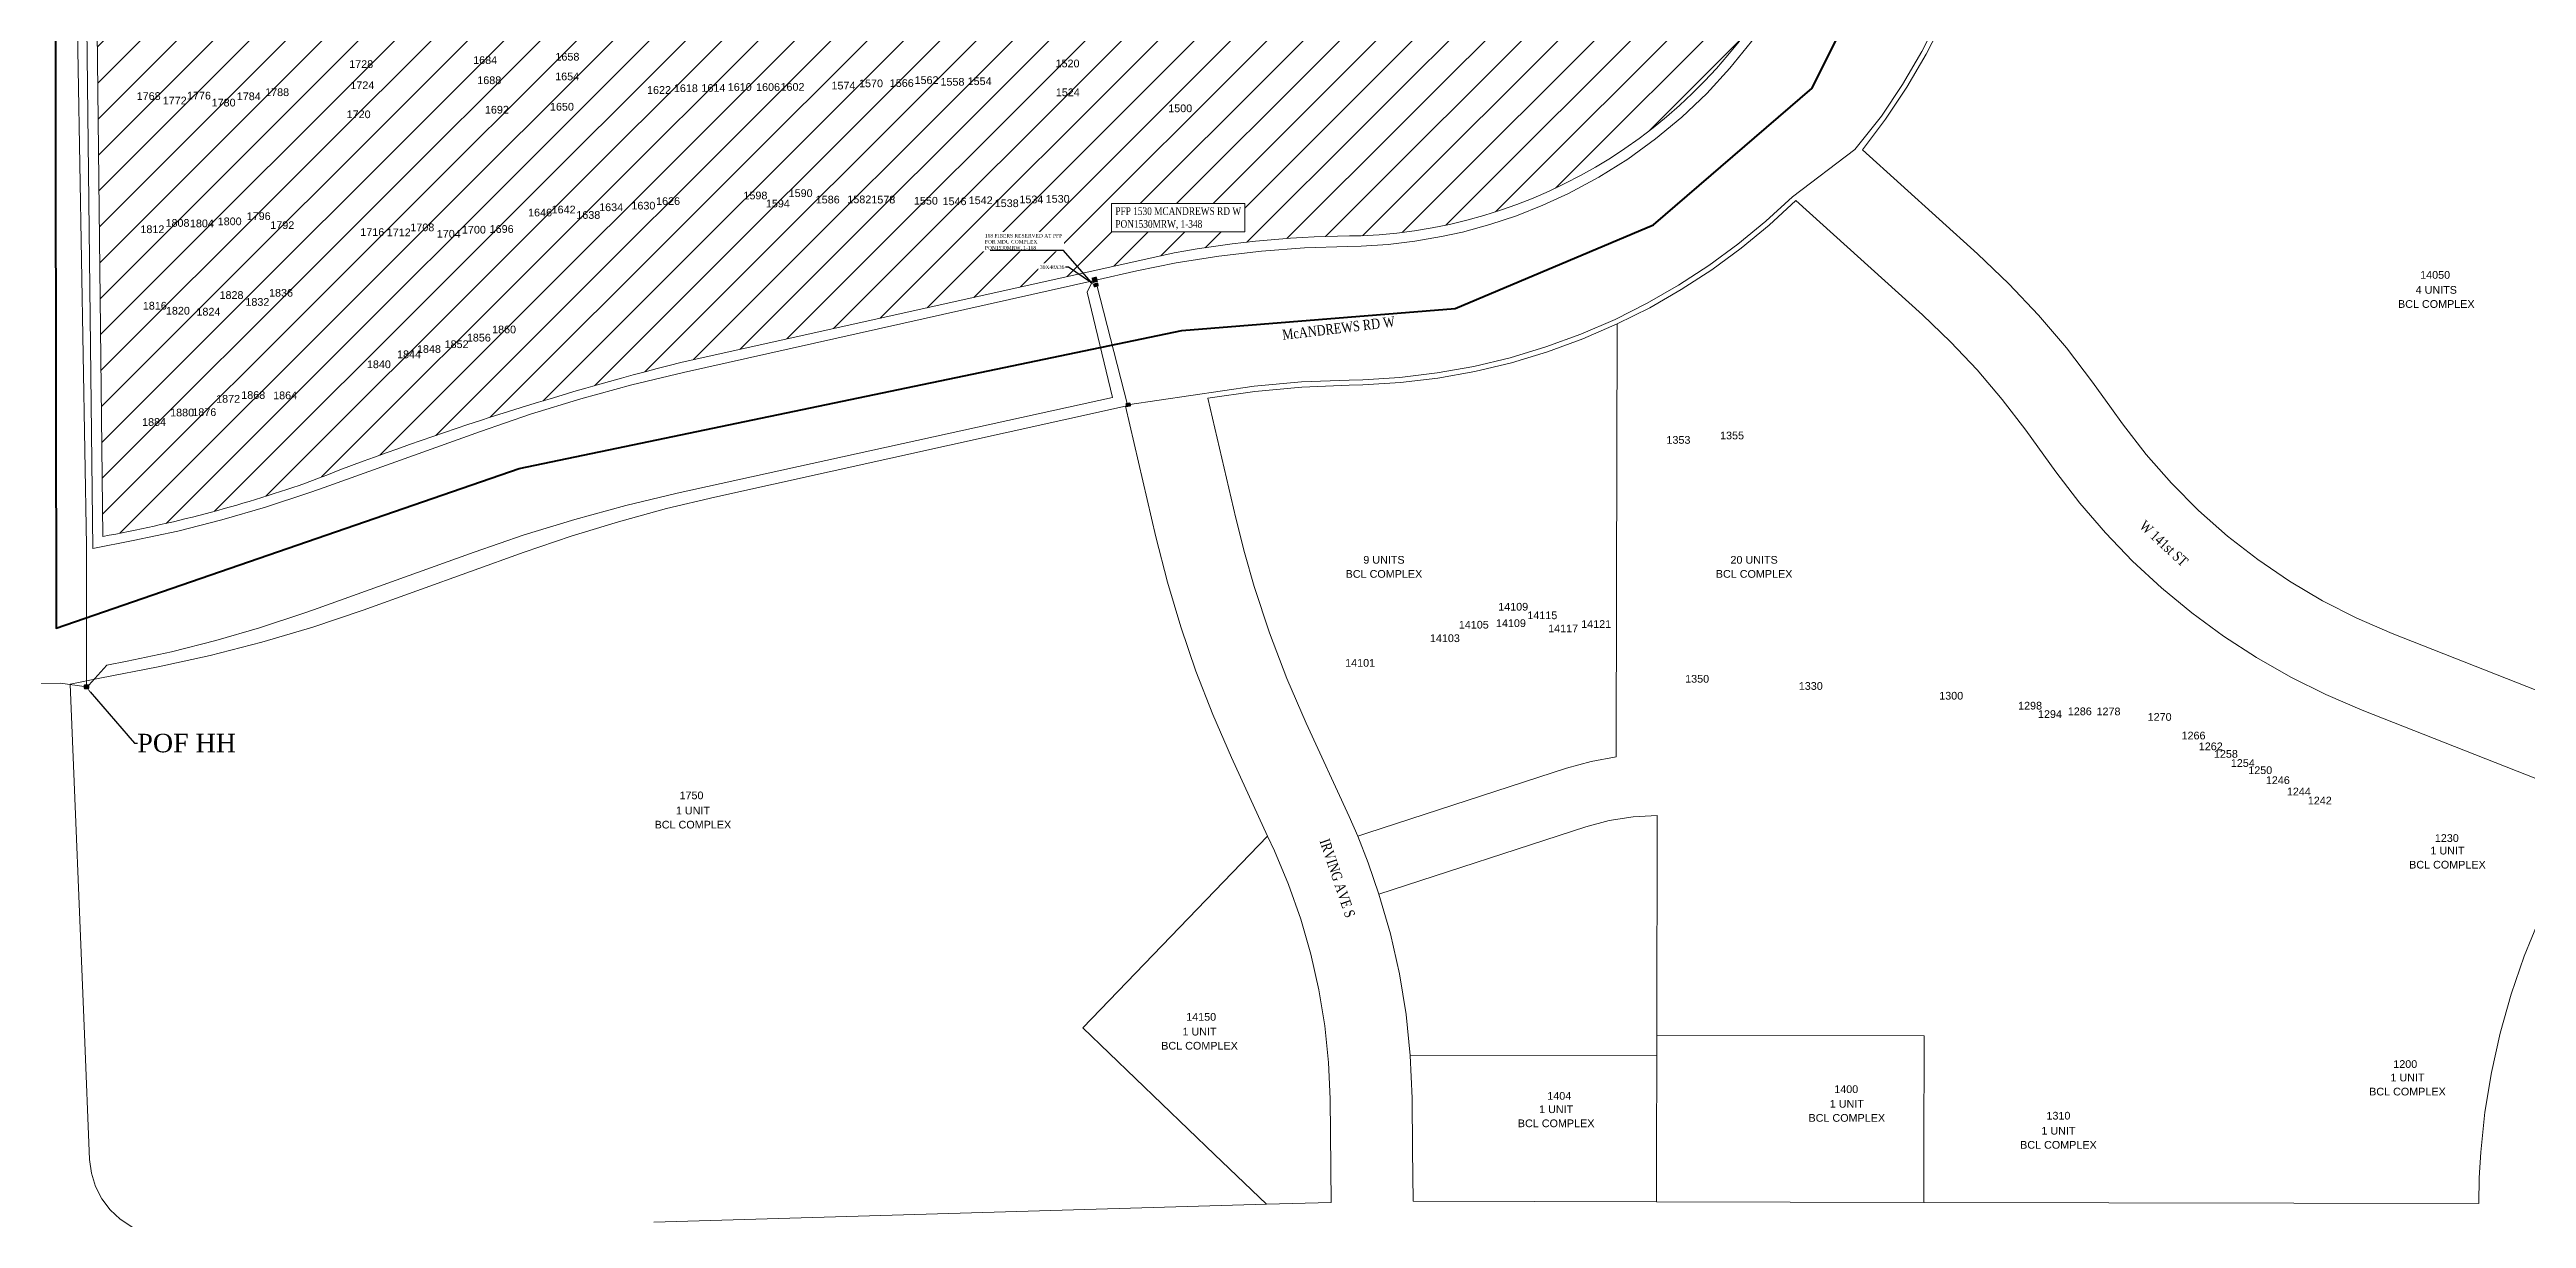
# Model space of a CAD drawing. Header units: feet. Extents: x 865220 to 5618803, y -2240498 to 1935234.
# Drawn here: x 2805746 to 2808155, y 965609 to 966747 of the extents above; entities that cross this region are included whole.
import ezdxf
from ezdxf import colors
from ezdxf.entities.mleader import LeaderData, LeaderLine
from ezdxf.enums import TextEntityAlignment as Align
from ezdxf.lldxf.tags import DXFTag
from ezdxf.math import Vec2, Vec3

# ---------------------------------------------------------------- set-up
doc = ezdxf.new("R2010")
doc.units = ezdxf.units.FT
doc.header["$LTSCALE"] = 0.015
doc.header["$MEASUREMENT"] = 0
doc.set_wipeout_variables(frame=1)
for name, color, linetype in [('144A', 112, '144A'), ('Dakota County Addresses', 7, 'Continuous'), ('Dakota County Parcels', 7, 'Continuous'), ('DETAIL', 7, 'Continuous'), ('F1', 112, 'F1'), ('NOTES', 7, 'Continuous'), ('PROP_TEL', 6, 'Continuous'), ('STREET NAME', 7, 'Continuous'), ('TELEPHONE STRUCT-EX', 30, 'Continuous'), ('TELEPHONE STRUCT-PROP', 6, 'Continuous')]:
    doc.layers.add(name, color=color, linetype=linetype)
doc.layers.add('RUNNING LINE (UNDERGROUND)', color=10, linetype='Continuous', lineweight=40)
doc.layers.add('WORK BOUNDARY', color=110, linetype='Continuous', lineweight=40)
doc.styles.add('Dimensions 100', font='arial.ttf')
doc.styles.add('Line', font='txt.shx', dxfattribs={"height": 3})
doc.styles.add('SIMPLEX', font='times.ttf', dxfattribs={"width": 0.8})
doc.styles.get("Standard").update_dxf_attribs({"font": 'times.ttf'})
doc.styles.add('Utilities', font='arial.ttf', dxfattribs={"height": 2.5})
tags = doc.linetypes.add('144A', pattern='A,80,-5,["144A",Line,S=1.5,R=0,X=0,Y=-1.5],-24', length=109).pattern_tags.tags
tags[6] = DXFTag(74, 10)
tags = doc.linetypes.add('BBF', pattern='A,100,-5,["BBF",Line,S=1,R=0,X=0,Y=-1.5],-12', length=117).pattern_tags.tags
tags[6] = DXFTag(74, 10)
tags = doc.linetypes.add('F1', pattern='A,15,-5,["F1",Line,S=1.5,R=0,X=0,Y=-1.5],-12', length=32).pattern_tags.tags
tags[6] = DXFTag(74, 10)

# ---------------------------------------------------------------- blocks, each defined once
blk = doc.blocks.new('ACMAP_ANN_TEMPLATE_Dakota County Addresses')
at = {"layer": 'Dakota County Addresses', "style": 'Dimensions 100'}
blk.add_attdef('DakotaCountyAddress', text='', height=50, dxfattribs=at).set_placement((0, 0), align=Align.CENTER)
blk = doc.blocks.new('NEW HH')
at = {"ltscale": 40, "true_color": 0xffffff}
h = blk.add_hatch(color=7, dxfattribs=at)
h.dxf.hatch_style = 1
h.paths.add_polyline_path([(-0.06105542969374866, -0.03052771484690631, 0.4142135623730951), (-0.04579157227031772, -0.04579157227033726), (0.04579157227026798, -0.04579157227033726, 0.4142135623730951), (0.06105542969369893, -0.03052771484690631), (0.06105542969369893, 0.03052771484699512, 0.4142135623736632), (0.04579157227023838, 0.04579157227042607), (-0.04579157227034732, 0.04579157227024844, 0.414213562372527), (-0.06105542969374866, 0.03052771484681749)])
at = {"layer": 'RUNNING LINE (UNDERGROUND)', "color": 6, "lineweight": 0, "const_width": 0.005, "flags": 128}
blk.add_lwpolyline([(-0.06105542969374866, 0.03052771484681749), (-0.06105542969374866, -0.03052771484690631, 0.414213562373095), (-0.04579157227031772, -0.04579157227033726), (0.04579157227026798, -0.04579157227033726, 0.414213562373095), (0.06105542969369893, -0.03052771484690631), (0.06105542969369893, 0.03052771484699512, 0.414213562373095), (0.04579157227026798, 0.04579157227042607), (-0.04579157227031772, 0.04579157227024844, 0.414213562373095)], format="xyb", close=True, dxfattribs=at)
at = {"layer": 'TELEPHONE STRUCT-PROP', "color": 18, "true_color": 0x000000, "style": 'Utilities'}
blk.add_text('HH', height=0.05, dxfattribs=at).set_placement((-2.486899575160351e-14, -4.440892098500626e-14), align=Align.MIDDLE_CENTER)
blk = doc.blocks.new('PFP')
at = {"color": 6}
blk.add_wipeout([(-0.1208836844181604, 0.12088368441834241), (0.12088368441819493, 0.12088368441834241), (0.12088368441819493, -0.12088368441823279), (-0.1208836844181604, -0.12088368441823279)], dxfattribs=at)
at = {"ltscale": 40, "true_color": 0xffffff}
h = blk.add_hatch(color=7, dxfattribs=at)
h.dxf.hatch_style = 1
h.paths.add_polyline_path([(-0.1208836844181604, -0.1208836844184527), (0.120883684418196, -0.1208836844182328), (0.120883684418196, 0.1208836844183425), (-0.1208836844181604, 0.1208836844183425)])
at = {"layer": 'RUNNING LINE (UNDERGROUND)', "color": 6, "lineweight": 0, "const_width": 0.01813253940683436, "flags": 128}
blk.add_lwpolyline([(-0.1208836844181604, 0.1208836844183425), (0.120883684418196, 0.1208836844183425), (0.120883684418196, -0.1208836844182328), (-0.1208836844181604, -0.1208836844184527)], close=True, dxfattribs=at)
at = {"layer": 'RUNNING LINE (UNDERGROUND)', "color": 18, "lineweight": 0, "true_color": 0x000000, "const_width": 0.01813253940683436, "flags": 128}
for points in [[(-0.0839099248824175, -0.08390992488267617), (0.08390992486965843, 0.0839099248405546)], [(-0.08390992488241755, 0.08390992488259964), (0.08390992488245308, -0.08390992488252358)]]:
    blk.add_lwpolyline(points, dxfattribs=at)
blk = doc.blocks.new('EX HH')
at = {"ltscale": 40, "true_color": 0xffffff}
h = blk.add_hatch(color=7, dxfattribs=at)
h.dxf.hatch_style = 1
h.paths.add_polyline_path([(-0.06105542974546552, -0.03052771551301703, 0.4142135623730951), (-0.0457915723673068, -0.04579157289117575), (0.04579157225089148, -0.04579157289117575, 0.4142135623730951), (0.0610554296290502, -0.03052771551301703), (0.0610554296290502, 0.03052771411603317, 0.4142135623730951), (0.04579157225089148, 0.04579157149419188), (-0.0457915723673068, 0.04579157149419188, 0.4142135623730951), (-0.06105542974546552, 0.03052771411603317)])
at = {"color": 30, "const_width": 0.005, "flags": 128}
blk.add_lwpolyline([(-0.06105542974546552, 0.03052771417424083), (-0.06105542974546552, -0.03052771557122469, 0.414213562373095), (-0.04579157230909914, -0.04579157289117575), (0.04579157219268382, -0.04579157289117575, 0.414213562373095), (0.0610554296290502, -0.03052771557122469), (0.0610554296290502, 0.03052771417424083, 0.414213562373095), (0.04579157219268382, 0.04579157149419188), (-0.04579157230909914, 0.04579157149419188, 0.414213562373095)], format="xyb", close=True, dxfattribs=at)
at = {"layer": 'RUNNING LINE (UNDERGROUND)', "color": 7, "lineweight": -3, "flags": 128}
blk.add_lwpolyline([(-0.05350020504556596, 0.03052771417424083), (-0.05350020504556596, -0.03052771557122469, 0.4142135623730951), (-0.04579157230909914, -0.03823634795844555), (0.04579157219268382, -0.03823634795844555, 0.4142135623730951), (0.05350020492915064, -0.03052771557122469), (0.05350020492915064, 0.03052771417424083, 0.4142135623730951), (0.04579157219268382, 0.03823634702712297), (-0.04579157230909914, 0.03823634702712297, 0.4142135623730951)], format="xyb", close=True, dxfattribs=at)
at = {"layer": 'TELEPHONE STRUCT-PROP', "color": 30, "style": 'Utilities'}
blk.add_text('HH', height=0.05, dxfattribs=at).set_placement((0, -4.656612873077393e-10), align=Align.MIDDLE_CENTER)

msp = doc.modelspace()

# ---------------------------------------------------------------- linework, layer by layer
at = {"layer": '144A', "lineweight": 5, "ltscale": 100, "flags": 128}
msp.add_lwpolyline([(2806163.47430251, 967104.6969555501), (2806164.042834028, 967105.0327787901), (2806169.722759125, 967108.2503309981), (2806196.431289919, 967122.8933697278), (2806223.75841277, 967136.5778036681), (2806264.050226912, 967154.0543978763), (2806306.038364636, 967170.2588094228), (2806308.089863128, 967170.0274329436), (2806308.543595813, 967170.0462474077), (2806308.989094626, 967170.1343275994), (2806309.873723706, 967170.4561859719), (2806459.065581643, 967217.9370916557), (2806520.245394261, 967237.4071207378), (2806617.231335501, 967268.2726421662), (2806702.002651057, 967295.2513337834), (2806829.154171034, 967335.7173321062), (2806885.672374524, 967353.7044791052), (2806911.879794929, 967361.270447118), (2806944.952454774, 967368.6670653992), (2806978.458830821, 967373.844062081), (2807012.224946893, 967376.77433125), (2807040.550917388, 967377.4600491272), (2807068.854497164, 967376.567886427), (2807097.079685586, 967374.0996845689), (2807130.041824187, 967369.1503312464), (2807162.619058209, 967362.0610887286), (2807192.730698178, 967353.4254071799), (2807222.257740133, 967342.977404315), (2807251.065677185, 967330.6841098481), (2807279.074406865, 967316.6624947165), (2807306.568271603, 967300.6329470413), (2807333.019376329, 967282.9334363409), (2807358.281003143, 967263.5741425266), (2807426.820032233, 967198.2863161004), (2807479.014498582, 967145.421777893), (2807487.421964066, 967137.1156904958), (2807510.540100793, 967116.2676900575), (2807534.920952295, 967096.9889635823), (2807560.563236064, 967079.2830904794), (2807687.837908323, 966997.4827389353), (2807627.454865105, 966869.9501216819), (2807583.784444314, 966777.7963864404), (2807566.90477188, 966744.6593614821), (2807548.178223363, 966712.6142707603), (2807527.634106731, 966681.7029344292), (2807501.801663913, 966649.277416561), (2807441.057390666, 966603.3363065607), (2807415.148181299, 966579.4670230045), (2807388.056889842, 966557.1670408674), (2807359.765160704, 966536.4111903794), (2807330.3608956, 966517.2639594573), (2807299.935452871, 966499.784838057), (2807268.58731676, 966484.0301200978), (2807235.272510527, 966469.6221834053), (2807201.182526371, 966457.1601891321), (2807166.430433644, 966446.6854401159), (2807131.131969872, 966438.2328211787), (2807095.404692197, 966431.8304827273), (2807059.367585855, 966427.499746932), (2807023.096170752, 966425.252279602), (2807009.907231652, 966424.9622312969), (2806963.696840707, 966423.1639000658), (2806917.557337929, 966418.8957557683), (2806794.270529317, 966400.8186694114), (2806764.531065035, 966517.3320212838)], dxfattribs=at)
at = {"layer": 'Dakota County Parcels', "lineweight": 5}
for p, q in [((2805787.689202299, 966260.8837757383), (2805781.219630082, 966832.5591656205)), ((2807444.445194679, 966599.6589727488), (2807567.651028967, 966488.3276680347)), ((2807021.77209927, 966555.3287702363), (2807008.346457631, 966554.9955628712)), ((2806763.438667083, 966522.2112288747), (2806803.404370899, 966531.1590749633)), ((2806803.404370899, 966531.1590749633), (2806841.662894151, 966538.935134494)), ((2807270.158766769, 966223.3369188432), (2807270.704062849, 966479.4980043892)), ((2806392.883020726, 966311.064949603), (2806792.211947822, 966399.6007472624)), ((2806872.568414035, 966407.2457347859), (2806899.817507875, 966290.4602913235)), ((2807668.11857805, 966376.0906508167), (2807697.339762992, 966335.5249627393)), ((2806050.866982025, 966201.1128944953), (2806207.26560821, 966257.3510537085)), ((2807269.806950067, 966058.3549460147), (2807270.158766769, 966223.3369188432)), ((2805765.639703206, 966129.0489099745), (2805794.654019115, 966134.7643467237)), ((2805794.654019115, 966134.7643467237), (2805851.417124992, 966145.9461584587)), ((2806968.103012981, 966090.9917922851), (2807009.846977188, 966000.0780473661)), ((2807995.345350202, 966103.7960004669), (2808226.587275542, 966012.6873306085)), ((2807028.257499006, 965984.1491058965), (2807221.498746617, 966047.1710274939)), ((2807018.294179122, 965980.9004533712), (2807009.846977188, 966000.0780473661)), ((2807038.940511107, 965924.5297372949), (2807240.10019378, 965990.1341642414)), ((2807309.235566968, 965787.1432322313), (2807309.69151224, 966001.1195118253)), ((2806750.969088679, 965794.5253735383), (2806930.548019817, 965981.0831261959)), ((2807018.294179122, 965980.9004533712), (2807028.257499006, 965984.1491058965)), ((2807028.587835039, 965955.0372800429), (2807018.294179122, 965980.9004533712)), ((2807038.940511107, 965924.5297372949), (2807028.587835039, 965955.0372800429)), ((2807309.192941329, 965767.1453279045), (2807309.235566968, 965787.1432322313)), ((2807309.235566968, 965787.1432322313), (2807569.207020402, 965786.5894819398)), ((2807071.10639288, 965726.1901266102), (2807069.360698761, 965767.6545226809)), ((2807069.360698761, 965767.6545226809), (2807309.192941329, 965767.1453279045)), ((2806929.420795768, 965622.7493189697), (2806992.50710667, 965624.5923552599)), ((2807568.862117616, 965624.6073621262), (2808108.802917642, 965623.4565969307)), ((2806333.394651943, 965605.3364664775), (2806929.420795768, 965622.7493189697))]:
    msp.add_line(p, q, dxfattribs=at)
for points in [[(2808269.664899177, 967425.7603630882), (2808071.731037247, 967375.2986279291), (2808039.413390846, 967365.882136469), (2808007.805601623, 967354.3042162557), (2807977.052044701, 967340.6177518528), (2807947.293193323, 967324.8852590446), (2807918.664977206, 967307.1785992731), (2807891.298161643, 967287.5786513847), (2807865.317750233, 967266.1749422338), (2807840.842413862, 967243.0652376984), (2807817.983948682, 967218.3550961886), (2807796.846765447, 967192.1573863823), (2807777.527412591, 967164.5917717789), (2807760.114135223, 967135.7841640611), (2807744.686472065, 967105.8661479328), (2807631.973926342, 966867.8104755592), (2807588.272167362, 966775.5906094995), (2807571.294528113, 966742.2612627533), (2807552.4223159, 966709.9669105981), (2807531.718397693, 966678.8151316952), (2807509.251742208, 966648.9096985136)], [(2807223.415568571, 966606.5543908973), (2807252.772282584, 966622.3199680459), (2807281.00917134, 966640.0131362316), (2807307.99985671, 966659.5547072415), (2807333.62353812, 966680.8572200809), (2807357.765533209, 966703.8253324192), (2807380.317791103, 966728.3562472884), (2807401.179376018, 966754.3401732009), (2807420.256918996, 966781.6608154785), (2807437.465035824, 966810.1958968316), (2807452.726709143, 966839.817704526)], [(2808255.911028033, 966087.1100555707), (2808024.667796105, 966178.219216944), (2807990.293974648, 966193.0477435116), (2807956.928975577, 966210.0248353344), (2807924.706932073, 966229.0822415475), (2807893.757382424, 966250.1433480282), (2807864.204749298, 966273.1234854471), (2807836.16783949, 966297.9302696225), (2807809.759366347, 966324.4639729459), (2807785.085496604, 966352.6179252763), (2807762.2454236, 966382.2789427724), (2807751.514678757, 966397.1751606737), (2807733.023637312, 966422.8448264871), (2807707.602633595, 966456.2256237094), (2807680.453890755, 966488.217041881), (2807651.653210017, 966518.7297586214), (2807621.281004929, 966547.6785802033), (2807509.251742208, 966648.9096985136)], [(2807444.445194679, 966599.6589727488), (2807418.433457728, 966575.6952339758), (2807391.126903829, 966553.2180602637), (2807362.610373792, 966532.2972875882), (2807332.972467781, 966512.9979162749), (2807302.305270055, 966495.3799089764), (2807270.704062849, 966479.4980043892), (2807237.124768896, 966464.9756824498), (2807202.76366521, 966452.4145772469), (2807167.735187169, 966441.8565219727), (2807132.155992763, 966433.3366788898), (2807096.144574072, 966426.8834222865), (2807059.820862631, 966422.51824391), (2807023.305830054, 966420.255681434), (2807010.059425527, 966419.9643693615), (2806964.024570484, 966418.1728693147), (2806918.150727517, 966413.9292999331), (2806872.568414035, 966407.2457347859)], [(2807120.15316948, 966569.0138930988), (2807146.708056032, 966576.2424792286), (2807172.823005071, 966584.9271724273), (2807198.418239177, 966595.0414421943), (2807223.415568571, 966606.5543908973)], [(2807120.15316948, 966569.0138930988), (2807099.718950296, 966564.5070253958), (2807073.909603259, 966560.082106774), (2807047.903354337, 966557.0198664789), (2807021.77209927, 966555.3287702363)], [(2806841.662894151, 966538.935134494), (2806883.041133466, 966545.5956145127), (2806924.664309658, 966550.4978476998), (2806966.457745328, 966553.6330388051), (2807008.346457631, 966554.9955628712)], [(2805787.689202299, 966260.8837757383), (2805827.071497195, 966268.6411376831), (2805870.402865793, 966277.978063849), (2805913.375885966, 966288.8456872825), (2805955.936503189, 966301.2303379115), (2805998.031181691, 966315.1164374587), (2806008.3876298, 966318.7889476877), (2806164.786575561, 966375.0251120639), (2806213.464738635, 966391.674424832), (2806262.638992709, 966406.7957979937), (2806312.261390815, 966420.3744875763), (2806362.283549002, 966432.3972537343), (2806763.438667083, 966522.2112288747)], [(2807668.11857805, 966376.0906508167), (2807645.262699372, 966406.1031541501), (2807620.853351227, 966434.8664169323), (2807594.958692357, 966462.3001228098), (2807567.651028967, 966488.3276680347)], [(2806792.211947822, 966399.6007472624), (2806821.917999297, 966272.2843070042), (2806833.153657774, 966228.2416729305), (2806846.142740499, 966184.68392579), (2806860.864439607, 966141.6808427845), (2806877.295171685, 966099.3013125297), (2806895.40861554, 966057.6132247571), (2806930.548019817, 965981.0831261959), (2806937.152278228, 965966.6997783494), (2806951.032800531, 965933.915801638), (2806962.926840949, 965900.3600299258), (2806972.791778709, 965866.1527061288), (2806980.592264069, 965831.4164079663), (2806986.300345005, 965796.2756086339), (2806989.895567365, 965760.856230804), (2806991.365048148, 965725.2851953965), (2806992.50710667, 965624.5923552599)], [(2807697.339762992, 966335.5249627393), (2807720.587697419, 966305.1355929126), (2807745.531264492, 966276.1218254913), (2807772.089235445, 966248.5781437878), (2807800.175124237, 966222.594243781), (2807829.697469145, 966198.2547420014), (2807860.560130643, 966175.6389000204), (2807892.662604463, 966154.8203663055), (2807925.900348896, 966135.8669363793), (2807960.165125221, 966118.8403320622), (2807995.345350202, 966103.7960004669)], [(2806392.883020726, 966311.064949603), (2806345.872680357, 966299.8151789058), (2806299.236139107, 966287.1044569549), (2806253.018787533, 966272.9451548841), (2806207.26560821, 966257.3510537085)], [(2806899.817507875, 966290.4602913235), (2806908.188185715, 966257.1342490066), (2806917.61233497, 966224.0906605136)], [(2806917.61233497, 966224.0906605136), (2806917.613131378, 966224.0880923506), (2806932.44252082, 966178.9808436681), (2806949.283822119, 966134.5855149862), (2806968.103012981, 966090.9917922851)], [(2805851.417124992, 966145.9461584587), (2805902.01560401, 966156.9422329974), (2805952.169644041, 966169.8143739898), (2806001.809710663, 966184.5447352838), (2806050.866982025, 966201.1128944953)], [(2805784.646294085, 965666.4050790009), (2805779.637364783, 965788.3342522543), (2805765.639703206, 966129.0489099745)], [(2807269.806950067, 966058.3549460147), (2807245.407620789, 966053.8222310555), (2807221.498746617, 966047.1710274939)], [(2807309.69151224, 966001.1195118253), (2807286.149989305, 965999.9207478364), (2807262.866274532, 965996.2452936929), (2807240.10019378, 965990.1341642414)], [(2808203.908717271, 965970.184138817), (2808184.954495822, 965935.8556852948), (2808167.994528431, 965900.4994309929), (2808153.08433071, 965864.2311087709), (2808140.272708688, 965827.169437011), (2808129.60159905, 965789.4357309763), (2808121.105931865, 965751.1535057251), (2808114.813516243, 965712.4480718088), (2808110.744949325, 965673.4461250354), (2808109.317667596, 965648.4690862943), (2808108.802917642, 965623.4565969307)], [(2807069.360698761, 965767.6545226809), (2807065.263270792, 965807.481737924), (2807058.810917023, 965846.9958258283), (2807050.026354443, 965886.057667752), (2807038.940511107, 965924.5297372949)], [(2806929.420795768, 965622.7493189697), (2806878.991690855, 965671.291930591), (2806750.969088679, 965794.5253735383)], [(2807568.862117616, 965624.6073621262), (2807568.96857076, 965674.6007209283), (2807569.207020402, 965786.5894819398)], [(2807308.890372627, 965625.1610098344), (2807308.996920288, 965675.1547444363), (2807309.192941329, 965767.1453279045)], [(2807072.244349592, 965625.664840014), (2807071.678353052, 965675.6604774122), (2807071.10639288, 965726.1901266102)], [(2805784.646294085, 965666.4050790009), (2805786.368137278, 965653.0240589504), (2805790.36946814, 965640.1397354726), (2805796.530636323, 965628.1373837639), (2805804.66740663, 965617.3759058018), (2805814.536468178, 965608.1770981376), (2805825.842709995, 965600.8160293524), (2805838.248045653, 965595.5128147986), (2805851.381522908, 965592.4260345709), (2805864.850416174, 965591.6479915169)], [(2807072.244349592, 965625.664840014), (2807308.890372627, 965625.1610098344), (2807568.862117616, 965624.6073621262)]]:
    msp.add_lwpolyline(points, dxfattribs=at)
at = {"layer": 'F1', "color": 30, "linetype": 'BBF', "lineweight": 5, "ltscale": 150, "flags": 128}
msp.add_lwpolyline([(2804315.343518377, 965387.5758545776), (2804408.784521195, 965389.3672540151), (2804530.013051494, 965392.2916332333), (2804794.898440059, 965400.6418620201), (2805059.903793081, 965408.389470499), (2805345.890967753, 965416.7446602138), (2805670.052179234, 965422.9121154009), (2805670.052179234, 965626.9693462637), (2805670.111989426, 965662.0259874637), (2805659.620150832, 966129.3406115128), (2805756.453760544, 966130.0460988614), (2805781.676196341, 966126.4225034418), (2805781.676196341, 966263.9430434167), (2805772.049909288, 966820.8536039672), (2805761.015862146, 966833.8275836132), (2805761.015862146, 967412.7621357637)], dxfattribs=at)
at = {"layer": 'F1', "lineweight": 5, "ltscale": 100, "flags": 128}
msp.add_lwpolyline([(2805780.884938698, 966124.8930495235), (2805801.443365708, 966147.3194052641), (2805821.134513156, 966151.1980862365), (2805864.465881754, 966160.5350124025), (2805907.438901927, 966171.4026358359), (2805949.99951915, 966183.7872864649), (2805992.094197652, 966197.6733860121), (2806002.450645761, 966201.3458962413), (2806158.849591522, 966257.5820606173), (2806207.527754596, 966274.2313733854), (2806256.70200867, 966289.3527465472), (2806306.324406777, 966302.9314361297), (2806356.355776277, 966314.9564162162), (2806779.653558348, 966408.0449528839), (2806755.017018132, 966510.6123391706), (2806760.033054785, 966520.6416902329)], dxfattribs=at)
at = {"layer": 'WORK BOUNDARY', "ltscale": 50, "flags": 128}
msp.add_lwpolyline([(2807686.49929892, 967583.3001281794), (2807462.306840629, 967560.6172601047), (2807393.363198032, 967552.96687067), (2806899.200673067, 967572.1081756994), (2806620.705783037, 967499.9660765294), (2806189.023975638, 967373.5583392724), (2805973.806839504, 967361.4694974504), (2805750.653993816, 967352.5082697447), (2805752.258404334, 966183.3084520034), (2806202.412190129, 966338.84713189), (2806847.228154802, 966473.1910172913), (2807113.071576827, 966494.619148961), (2807306.031813183, 966576.034382452), (2807460.387988553, 966708.8615761388), (2807626.437510197, 967043.749051363), (2807752.96191961, 967243.1356776364), (2807837.538451557, 967355.2153064467), (2807678.494281859, 967581.9662927471)], dxfattribs=at)

# ---------------------------------------------------------------- block references
at = {"lineweight": 5, "xscale": 40.00000000000001, "yscale": 40.00000000000001, "zscale": 40.00000000000001, "rotation": 190.2930730448468}
msp.add_blockref('NEW HH', (2806795.023444984, 966400.8918548567), dxfattribs=at)
at = {"layer": 'Dakota County Addresses', "lineweight": 5, "xscale": 0.15, "yscale": 0.15, "zscale": 0.15}
for p, values in [((2806048.847937169, 966728.690906619), {'DakotaCountyAddress': '1728'}), ((2806169.47123673, 966732.5697189395), {'DakotaCountyAddress': '1684'}), ((2806249.477377603, 966735.8698513892), {'DakotaCountyAddress': '1658'}), ((2806735.990895307, 966729.3330699068), {'DakotaCountyAddress': '1520'}), ((2805967.104274288, 966701.3055223573), {'DakotaCountyAddress': '1788'}), ((2806049.977910829, 966708.1103402313), {'DakotaCountyAddress': '1724'}), ((2806173.467095416, 966712.9743300017), {'DakotaCountyAddress': '1688'}), ((2806249.231074913, 966716.6720551003), {'DakotaCountyAddress': '1654'}), ((2806338.584490196, 966703.5049688753), {'DakotaCountyAddress': '1622'}), ((2806364.704351175, 966705.2215539489), {'DakotaCountyAddress': '1618'}), ((2806391.497794448, 966705.4986238827), {'DakotaCountyAddress': '1614'}), ((2806417.097150702, 966706.4320863907), {'DakotaCountyAddress': '1610'}), ((2806444.656711906, 966706.3225859527), {'DakotaCountyAddress': '1606'}), ((2806468.427602462, 966706.4756817792), {'DakotaCountyAddress': '1602'}), ((2806517.995563489, 966707.7954681155), {'DakotaCountyAddress': '1574'}), ((2806544.823345534, 966709.9490295362), {'DakotaCountyAddress': '1570'}), ((2806574.722043796, 966710.2212607537), {'DakotaCountyAddress': '1566'}), ((2806598.816469063, 966713.1143263367), {'DakotaCountyAddress': '1562'}), ((2806624.040909207, 966711.4749966424), {'DakotaCountyAddress': '1558'}), ((2806650.452549229, 966712.0366273646), {'DakotaCountyAddress': '1554'}), ((2806736.226008477, 966701.2058981147), {'DakotaCountyAddress': '1524'}), ((2805842.14224836, 966697.6004004937), {'DakotaCountyAddress': '1768'}), ((2805867.486042154, 966693.2535146747), {'DakotaCountyAddress': '1772'}), ((2805891.070900831, 966698.0093995158), {'DakotaCountyAddress': '1776'}), ((2805915.048702627, 966691.211520579), {'DakotaCountyAddress': '1780'}), ((2805939.480608192, 966697.3511393454), {'DakotaCountyAddress': '1784'}), ((2806046.38548371, 966679.8330850091), {'DakotaCountyAddress': '1720'}), ((2806180.888281424, 966684.3071984176), {'DakotaCountyAddress': '1692'}), ((2806244.169180437, 966687.2277220499), {'DakotaCountyAddress': '1650'}), ((2806845.607693195, 966685.6575322461), {'DakotaCountyAddress': '1500'}), ((2805949.154184397, 966580.7024473597), {'DakotaCountyAddress': '1796'}), ((2806222.87206572, 966584.264703722), {'DakotaCountyAddress': '1646'}), ((2806245.760112299, 966587.1306935449), {'DakotaCountyAddress': '1642'}), ((2806269.787036579, 966581.8539315613), {'DakotaCountyAddress': '1638'}), ((2806292.032500908, 966589.3772695635), {'DakotaCountyAddress': '1634'}), ((2806323.383212894, 966590.9436842327), {'DakotaCountyAddress': '1630'}), ((2806347.397158459, 966595.3419384633), {'DakotaCountyAddress': '1626'}), ((2806432.351226733, 966600.825014842), {'DakotaCountyAddress': '1598'}), ((2806454.186591079, 966592.9976194382), {'DakotaCountyAddress': '1594'}), ((2806476.361223152, 966603.0878583149), {'DakotaCountyAddress': '1590'}), ((2806502.684665029, 966596.8522008595), {'DakotaCountyAddress': '1586'}), ((2806533.427505452, 966597.0409858946), {'DakotaCountyAddress': '1582'}), ((2806556.791363643, 966596.8294860509), {'DakotaCountyAddress': '1578'}), ((2806598.197672811, 966595.6980289381), {'DakotaCountyAddress': '1550'}), ((2806626.029934965, 966595.1841986415), {'DakotaCountyAddress': '1546'}), ((2806651.499488795, 966596.1685028907), {'DakotaCountyAddress': '1542'}), ((2806676.808557041, 966593.2864955191), {'DakotaCountyAddress': '1538'}), ((2806700.798689759, 966596.9877119672), {'DakotaCountyAddress': '1534'}), ((2806726.380911648, 966597.5761890609), {'DakotaCountyAddress': '1530'}), ((2805845.745389217, 966567.9656330359), {'DakotaCountyAddress': '1812'}), ((2805870.188562014, 966574.0851715778), {'DakotaCountyAddress': '1808'}), ((2805893.905184797, 966573.6568357509), {'DakotaCountyAddress': '1804'}), ((2805920.931805063, 966575.6477243837), {'DakotaCountyAddress': '1800'}), ((2805972.112345071, 966571.9613414977), {'DakotaCountyAddress': '1792'}), ((2806059.689123784, 966565.2166127574), {'DakotaCountyAddress': '1716'}), ((2806085.379840363, 966564.9359935273), {'DakotaCountyAddress': '1712'}), ((2806108.349937552, 966569.7854924949), {'DakotaCountyAddress': '1708'}), ((2806134.0299944, 966563.5723793407), {'DakotaCountyAddress': '1704'}), ((2806158.543390396, 966567.5110176329), {'DakotaCountyAddress': '1700'}), ((2806185.50339843, 966568.207475492), {'DakotaCountyAddress': '1696'}), ((2808067.477845856, 966508.938675941), {'DakotaCountyAddress': '4 UNITS'}), ((2808066.332685198, 966523.5336001415), {'DakotaCountyAddress': '14050'}), ((2805848.10540019, 966493.5604462188), {'DakotaCountyAddress': '1816'}), ((2805870.573534336, 966488.6567859438), {'DakotaCountyAddress': '1820'}), ((2805900.24623917, 966487.7490616415), {'DakotaCountyAddress': '1824'}), ((2805922.708630465, 966503.9389081572), {'DakotaCountyAddress': '1828'}), ((2805947.860803855, 966497.1930220744), {'DakotaCountyAddress': '1832'}), ((2805970.897902783, 966506.1037370276), {'DakotaCountyAddress': '1836'}), ((2808067.477845856, 966495.2203938244), {'DakotaCountyAddress': 'BCL COMPLEX'}), ((2806163.2979154, 966462.4640815419), {'DakotaCountyAddress': '1856'}), ((2806187.869708858, 966470.4149615031), {'DakotaCountyAddress': '1860'}), ((2806066.096221517, 966436.5176014577), {'DakotaCountyAddress': '1840'}), ((2806095.410491281, 966446.2274905827), {'DakotaCountyAddress': '1844'}), ((2806114.795856897, 966451.3698043127), {'DakotaCountyAddress': '1848'}), ((2806141.658689701, 966456.079253142), {'DakotaCountyAddress': '1852'}), ((2805874.687418886, 966389.5965157051), {'DakotaCountyAddress': '1880'}), ((2805896.250184982, 966389.9437362228), {'DakotaCountyAddress': '1876'}), ((2805919.41094107, 966402.9228117478), {'DakotaCountyAddress': '1872'}), ((2805943.85886022, 966406.620672011), {'DakotaCountyAddress': '1868'}), ((2805974.898637118, 966406.2958726448), {'DakotaCountyAddress': '1864'}), ((2805847.368095791, 966380.3540526864), {'DakotaCountyAddress': '1884'}), ((2807330.242431074, 966362.9408672389), {'DakotaCountyAddress': '1353'}), ((2807382.391840676, 966367.2491843675), {'DakotaCountyAddress': '1355'}), ((2807043.782253156, 966246.251697281), {'DakotaCountyAddress': '9 UNITS'}), ((2807403.869907387, 966246.251697281), {'DakotaCountyAddress': '20 UNITS'}), ((2807043.782253156, 966232.5334151644), {'DakotaCountyAddress': 'BCL COMPLEX'}), ((2807403.869907387, 966232.5334151644), {'DakotaCountyAddress': 'BCL COMPLEX'}), ((2807169.501730868, 966200.5830159683), {'DakotaCountyAddress': '14109'}), ((2807131.162587711, 966183.0803867702), {'DakotaCountyAddress': '14105'}), ((2807167.302580905, 966184.5910835986), {'DakotaCountyAddress': '14109'}), ((2807197.851481428, 966192.2278842602), {'DakotaCountyAddress': '14115'}), ((2807218.077502391, 966179.4593751759), {'DakotaCountyAddress': '14117'}), ((2807250.230903146, 966183.7135156926), {'DakotaCountyAddress': '14121'}), ((2807020.617069253, 966145.9632192899), {'DakotaCountyAddress': '14101'}), ((2807103.071400866, 966169.9204044279), {'DakotaCountyAddress': '14103'}), ((2807348.438341436, 966130.4324720625), {'DakotaCountyAddress': '1350'}), ((2807458.984852743, 966123.4499508601), {'DakotaCountyAddress': '1330'}), ((2807595.594416372, 966113.952547082), {'DakotaCountyAddress': '1300'}), ((2807672.288943772, 966104.2840270412), {'DakotaCountyAddress': '1298'}), ((2807720.677338503, 966098.758157098), {'DakotaCountyAddress': '1286'}), ((2807748.61020092, 966098.6497974109), {'DakotaCountyAddress': '1278'}), ((2807691.655403928, 966096.1056504708), {'DakotaCountyAddress': '1294'}), ((2807798.338778993, 966093.3129570235), {'DakotaCountyAddress': '1270'}), ((2807831.309820391, 966075.2106416684), {'DakotaCountyAddress': '1266'}), ((2807848.065502482, 966064.6881076817), {'DakotaCountyAddress': '1262'}), ((2807862.785535773, 966057.3487769563), {'DakotaCountyAddress': '1258'}), ((2807879.264127487, 966048.4593118031), {'DakotaCountyAddress': '1254'}), ((2807896.228309469, 966041.4864822899), {'DakotaCountyAddress': '1250'}), ((2807913.330322773, 966031.7591157642), {'DakotaCountyAddress': '1246'}), ((2806371.566957093, 966002.2278256691), {'DakotaCountyAddress': '1 UNIT'}), ((2806370.172415881, 966016.9618815992), {'DakotaCountyAddress': '1750'}), ((2807933.780636807, 966020.7222215843), {'DakotaCountyAddress': '1244'}), ((2807954.158543982, 966011.9499748882), {'DakotaCountyAddress': '1242'}), ((2806371.566957093, 965988.5095435525), {'DakotaCountyAddress': 'BCL COMPLEX'}), ((2808078.325878144, 965963.2285135511), {'DakotaCountyAddress': '1 UNIT'}), ((2808077.691502542, 965975.4424627057), {'DakotaCountyAddress': '1230'}), ((2808078.325878144, 965949.5102314345), {'DakotaCountyAddress': 'BCL COMPLEX'}), ((2806864.404920897, 965787.0343490845), {'DakotaCountyAddress': '1 UNIT'}), ((2806865.962941452, 965801.4129503679), {'DakotaCountyAddress': '14150'}), ((2806864.404920897, 965773.3160669679), {'DakotaCountyAddress': 'BCL COMPLEX'}), ((2808039.413257234, 965742.4162296855), {'DakotaCountyAddress': '1 UNIT'}), ((2808037.297502496, 965755.48921634), {'DakotaCountyAddress': '1200'}), ((2807214.345875125, 965724.5114395742), {'DakotaCountyAddress': '1404'}), ((2807494.040033199, 965716.7984435183), {'DakotaCountyAddress': '1 UNIT'}), ((2807493.501498249, 965731.0331919279), {'DakotaCountyAddress': '1400'}), ((2808039.413257234, 965728.697947569), {'DakotaCountyAddress': 'BCL COMPLEX'}), ((2807211.306287408, 965697.8091695325), {'DakotaCountyAddress': 'BCL COMPLEX'}), ((2807211.306287408, 965711.5274516491), {'DakotaCountyAddress': '1 UNIT'}), ((2807494.040033199, 965703.0801614018), {'DakotaCountyAddress': 'BCL COMPLEX'}), ((2807699.893045075, 965690.5640384599), {'DakotaCountyAddress': '1 UNIT'}), ((2807699.902304909, 965705.2254010972), {'DakotaCountyAddress': '1310'}), ((2807699.893045075, 965676.8457563433), {'DakotaCountyAddress': 'BCL COMPLEX'})]:
    msp.add_blockref('ACMAP_ANN_TEMPLATE_Dakota County Addresses', p, dxfattribs=at).add_auto_attribs(values)
at = {"layer": 'TELEPHONE STRUCT-EX', "lineweight": 5, "xscale": 40, "yscale": 40, "zscale": 40}
msp.add_blockref('EX HH', (2805781.676196341, 966126.4225034418), dxfattribs=at)

# ---------------------------------------------------------------- texts
at = {"layer": 'STREET NAME', "lineweight": 5, "ltscale": 40, "width": 0.8}
for s, rotation, p in [('McANDREWS RD W ', 6.841423544254758, (2806945.544921368, 966463.9355286404)), ('W 141st ST', 317.1273904307042, (2807777.89082389, 966281.849698239)), ('IRVING AVE S ', 288.7231893453165, (2806981.057735241, 965976.3651760193))]:
    msp.add_text(s, height=10, rotation=rotation, dxfattribs=at).set_placement(p)

# ---------------------------------------------------------------- next in the draw order: block references
at = {"layer": 'PROP_TEL', "lineweight": 5, "xscale": 20, "yscale": 20, "zscale": 20, "rotation": 14.68361702511245}
msp.add_blockref('PFP', (2806762.453672121, 966522.5576037884), dxfattribs=at)

# ---------------------------------------------------------------- next in the draw order: leaders
at = {"layer": 'TELEPHONE STRUCT-EX', "lineweight": 5}
ml = msp.add_multileader_mtext('Standard', dxfattribs=at)
ml.set_content('POF HH', color=256)
ml.set_leader_properties()
ml.build(insert=Vec2(0, 0))
ml.multileader.update_dxf_attribs({"has_text_frame": 1, "text_left_attachment_type": 2, "text_right_attachment_type": 2, "dogleg_length": 3})
ctx = ml.context
ctx.base_point, ctx.char_height, ctx.landing_gap_size, ctx.plane_origin = Vec3(2805831.200856178, 966071.4551844143), 18, 1.5, Vec3(2805976.700458612, 966088.2721701819)
ctx.left_attachment, ctx.right_attachment, ctx.text_align_type = 2, 2, 1
notes = []
notes.append((ctx, [(1, (1, 1, 0), (2805828.200856178, 966071.4551844143), (1, 0), 3, [(0, [(2805782.565926048, 966124.6556850125)], 0, [])])]))
ctx.mtext.insert, ctx.mtext.alignment, ctx.mtext.flow_direction = Vec3(2805879.102442335, 966080.6563379831), 2, 5
ctx.mtext.has_bg_fill, ctx.mtext.bg_color, ctx.mtext.bg_scale_factor, ctx.mtext.bg_transparency, ctx.mtext.use_window_bg_color = 1, -1027028792, 1.5, 0, 1
for ctx, leaders in notes:
    for number, flags, end, landing, length, lines in leaders:
        leader = LeaderData()
        leader.index, (leader.has_last_leader_line, leader.has_dogleg_vector, leader.attachment_direction) = number, flags
        leader.last_leader_point, leader.dogleg_vector, leader.dogleg_length = Vec3(end), Vec3(landing), length
        for number, points, colour, breaks in lines:
            line = LeaderLine()
            line.index, line.vertices, line.color, line.breaks = number, Vec3.list(points), colors.encode_raw_color(colour), breaks
            leader.lines.append(line)
        ctx.leaders.append(leader)

# ---------------------------------------------------------------- next in the draw order: hatches: boundary and pattern name
at = {"layer": 'NOTES', "lineweight": 5, "ltscale": 100}
h = msp.add_hatch(dxfattribs=at)
h.set_pattern_fill('ANSI31', color=30, scale=200)
h.set_pattern_definition([(45, (0, 0), (-17.67766952966369, 17.67766952966369), [])])
edge = h.paths.add_edge_path()
edge.add_arc((2805562.895065881, 967567.773504315), 1316.081885264527, 280.2708764686932, 289.1471752880183)
edge.add_arc((2807121.927734796, 963448.7935188614), 3088.790433881295, 104.28152487896449, 111.4066820695925, ccw=False)
edge.add_line((2806359.964712579, 966442.1258921887), (2806839.684336884, 966548.7393970246))
edge.add_arc((2807023.87561785, 965534.6337973239), 1030.697140448207, 90.128839175682, 100.2943697927546, ccw=False)
edge.add_arc((2807001.485623274, 967056.175695364), 491.2576019554421, 272.3417009046558, 336.2360178354248)
edge.add_line((2807451.091049294, 966858.213597041), (2807114.791807418, 966859.0002668601))
edge.add_line((2807114.791807418, 966859.0002668601), (2806712.471720221, 966850.1588860275))
edge.add_line((2806712.471720221, 966850.1588860275), (2805791.330097164, 966822.8544671583))
edge.add_line((2805791.330097164, 966822.8544671583), (2805797.555205827, 966272.7807833153))

# ---------------------------------------------------------------- next in the draw order: linework, layer by layer
at = {"layer": 'NOTES', "color": 30, "lineweight": 5, "ltscale": 100, "flags": 128}
msp.add_lwpolyline([(2805797.555205827, 966272.7807833153, 0.03874953697998754), (2805994.56442959, 966324.4983581159, -0.03109938350786688), (2806359.964712579, 966442.1258921887), (2806839.684336884, 966548.7393970246, -0.04438460626015794), (2807021.55792431, 966565.3283319096, 0.2862464069189933), (2807451.091049294, 966858.213597041), (2807114.791807418, 966859.0002668601), (2806712.471720221, 966850.1588860275), (2805791.330097164, 966822.8544671583)], format="xyb", close=True, dxfattribs=at)

# ---------------------------------------------------------------- next in the draw order: block references
at = {"lineweight": 5, "xscale": 40.00000000000001, "yscale": 40.00000000000001, "zscale": 40.00000000000001, "rotation": 15.1555389686538}
msp.add_blockref('NEW HH', (2806763.619073371, 966517.528262425), dxfattribs=at)

# ---------------------------------------------------------------- next in the draw order: texts
at = {"layer": 'PROP_TEL', "lineweight": 5, "ltscale": 0.5, "insert": (2806782.47625466, 966593.1138998013), "char_height": 7.5, "attachment_point": 1, "style": 'SIMPLEX', "bg_fill": 19, "box_fill_scale": 1.5, "bg_fill_color": 256, "bg_fill_transparency": 0}
msp.add_mtext('PFP 1530 MCANDREWS RD W\\PPON1530MRW, 1-348', dxfattribs=at)

# ---------------------------------------------------------------- next in the draw order: leaders
at = {"layer": 'DETAIL', "lineweight": 5, "ltscale": 5}
ml = msp.add_multileader_mtext('Standard', dxfattribs=at)
ml.set_content('30X48X36', color=256)
ml.set_leader_properties()
ml.build(insert=Vec2(0, 0))
ml.multileader.update_dxf_attribs({"has_text_frame": 1, "text_left_attachment_type": 2, "text_right_attachment_type": 2, "dogleg_length": 3})
ctx = ml.context
ctx.base_point, ctx.char_height, ctx.landing_gap_size, ctx.plane_origin = Vec3(2806708.280547229, 966534.8704143345), 3.5, 1.5, Vec3(2806783.536458242, 966551.687400102)
ctx.left_attachment, ctx.right_attachment, ctx.text_align_type = 2, 2, 1
notes = []
notes.append((ctx, [(0, (1, 1, 0), (2806736.840028123, 966534.8704143345), (-1, 0), 3, [(0, [(2806761.602051452, 966517.8129656651)], 0, [])])]))
ctx.mtext.insert, ctx.mtext.alignment, ctx.mtext.flow_direction = Vec3(2806721.060287676, 966536.6506955168), 2, 5
ctx.mtext.has_bg_fill, ctx.mtext.bg_color, ctx.mtext.bg_scale_factor, ctx.mtext.bg_transparency, ctx.mtext.use_window_bg_color = 1, -1027028792, 1.5, 0, 1
for ctx, leaders in notes:
    for number, flags, end, landing, length, lines in leaders:
        leader = LeaderData()
        leader.index, (leader.has_last_leader_line, leader.has_dogleg_vector, leader.attachment_direction) = number, flags
        leader.last_leader_point, leader.dogleg_vector, leader.dogleg_length = Vec3(end), Vec3(landing), length
        for number, points, colour, breaks in lines:
            line = LeaderLine()
            line.index, line.vertices, line.color, line.breaks = number, Vec3.list(points), colors.encode_raw_color(colour), breaks
            leader.lines.append(line)
        ctx.leaders.append(leader)

# ---------------------------------------------------------------- next in the draw order: leaders
ml = msp.add_multileader_mtext('Standard', dxfattribs=at)
ml.set_content('168 FIBERS RESERVED AT PFP\\PFOR MDU COMPLEX\\PPON1530MRW, 1-168', color=256)
ml.set_leader_properties()
ml.build(insert=Vec2(0, 0))
ml.multileader.update_dxf_attribs({"text_left_attachment_type": 5, "text_right_attachment_type": 5, "dogleg_length": 3})
ctx = ml.context
ctx.base_point, ctx.char_height, ctx.landing_gap_size, ctx.plane_origin = Vec3(2806654.04102015, 966551.1191966377), 3.5, 1.5, Vec3(2806785.806306303, 966550.2848589775)
ctx.left_attachment, ctx.right_attachment = 5, 5
notes = []
notes.append((ctx, [(0, (1, 1, 0), (2806731.908359732, 966551.1191966377), (-1, 0), 3, [(0, [(2806761.538394396, 966517.333126241)], 0, [])])]))
ctx.mtext.insert, ctx.mtext.flow_direction = Vec3(2806655.54102015, 966567.1463535711), 5
ctx.mtext.has_bg_fill, ctx.mtext.bg_color, ctx.mtext.bg_scale_factor, ctx.mtext.bg_transparency, ctx.mtext.use_window_bg_color = 1, -1027028792, 1.5, 0, 1
for ctx, leaders in notes:
    for number, flags, end, landing, length, lines in leaders:
        leader = LeaderData()
        leader.index, (leader.has_last_leader_line, leader.has_dogleg_vector, leader.attachment_direction) = number, flags
        leader.last_leader_point, leader.dogleg_vector, leader.dogleg_length = Vec3(end), Vec3(landing), length
        for number, points, colour, breaks in lines:
            line = LeaderLine()
            line.index, line.vertices, line.color, line.breaks = number, Vec3.list(points), colors.encode_raw_color(colour), breaks
            leader.lines.append(line)
        ctx.leaders.append(leader)

doc.saveas('drawing.dxf')
